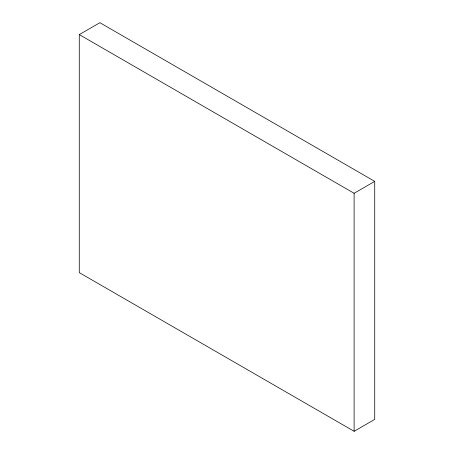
<?xml version="1.0" encoding="UTF-8"?>
<svg xmlns="http://www.w3.org/2000/svg" width="454" height="454" viewBox="0 0 454 454"><rect width="100%" height="100%" fill="white"/><g stroke="black" fill="none" stroke-linecap="round" stroke-linejoin="round"><path stroke-width="0.68" d="M79.274 34.6L99.886 22.7L374.726 181.379L374.726 419.4L354.114 431.3L79.274 272.621L79.274 34.6L354.114 193.279L374.726 181.379M354.114 193.279L354.114 431.3"/></g></svg>
